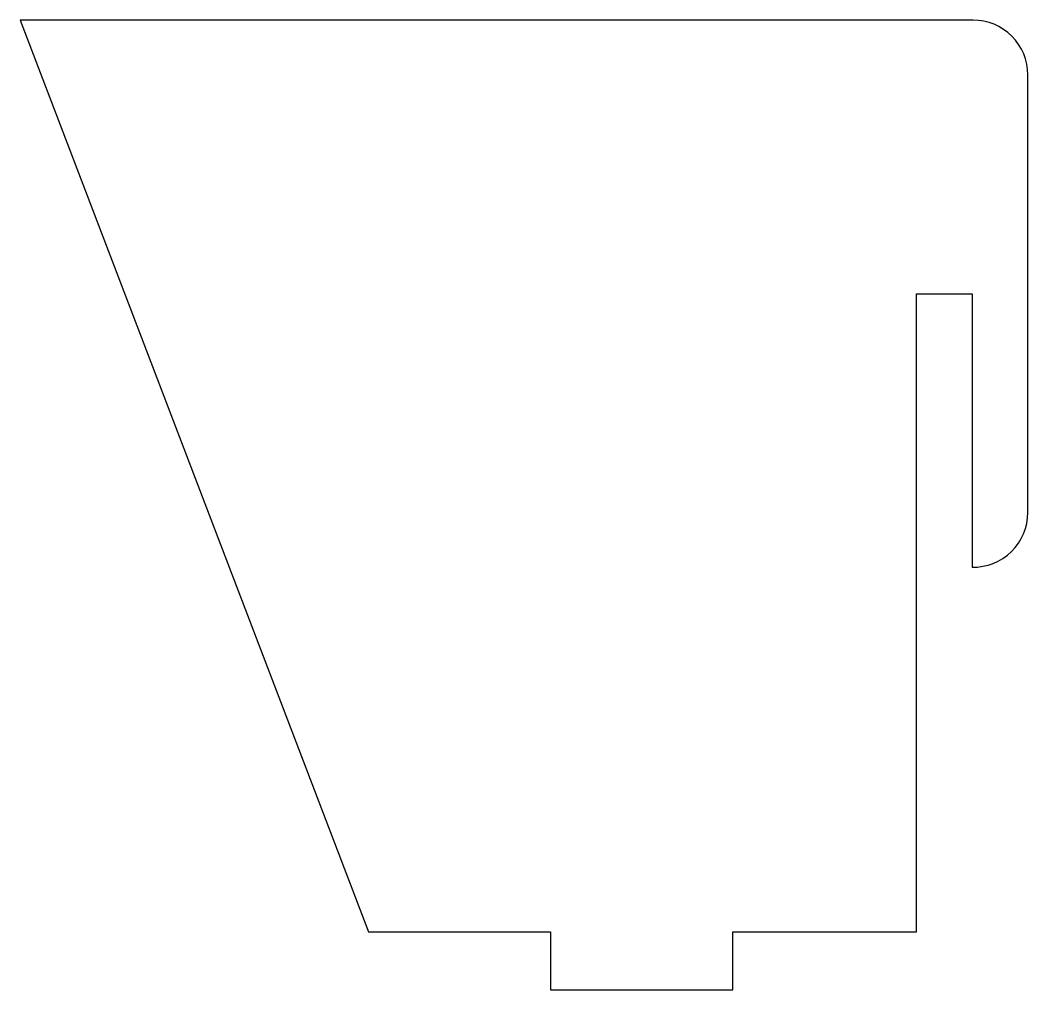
# Model space of a CAD drawing. Header units: millimetres. Extents: x 30.9 to 86.2, y -166.4 to -113.2.
import ezdxf

# ---------------------------------------------------------------- set-up
doc = ezdxf.new("R2010")
doc.units = ezdxf.units.MM
doc.layers.get('0').update_dxf_attribs({"linetype": 'CONTINUOUS'})

msp = doc.modelspace()

# ---------------------------------------------------------------- linework, layer by layer
msp.add_lwpolyline([(80.06, -128.176), (83.115, -128.176), (83.115, -143.175, 0.420084), (86.175, -140.176), (86.175, -116.177, 0.414214), (83.175, -113.177), (30.901, -113.177), (50, -163.176), (60, -163.176), (60, -166.351), (70, -166.351), (70, -163.176), (80.06, -163.176)], format="xyb", close=True)

doc.saveas('drawing.dxf')
